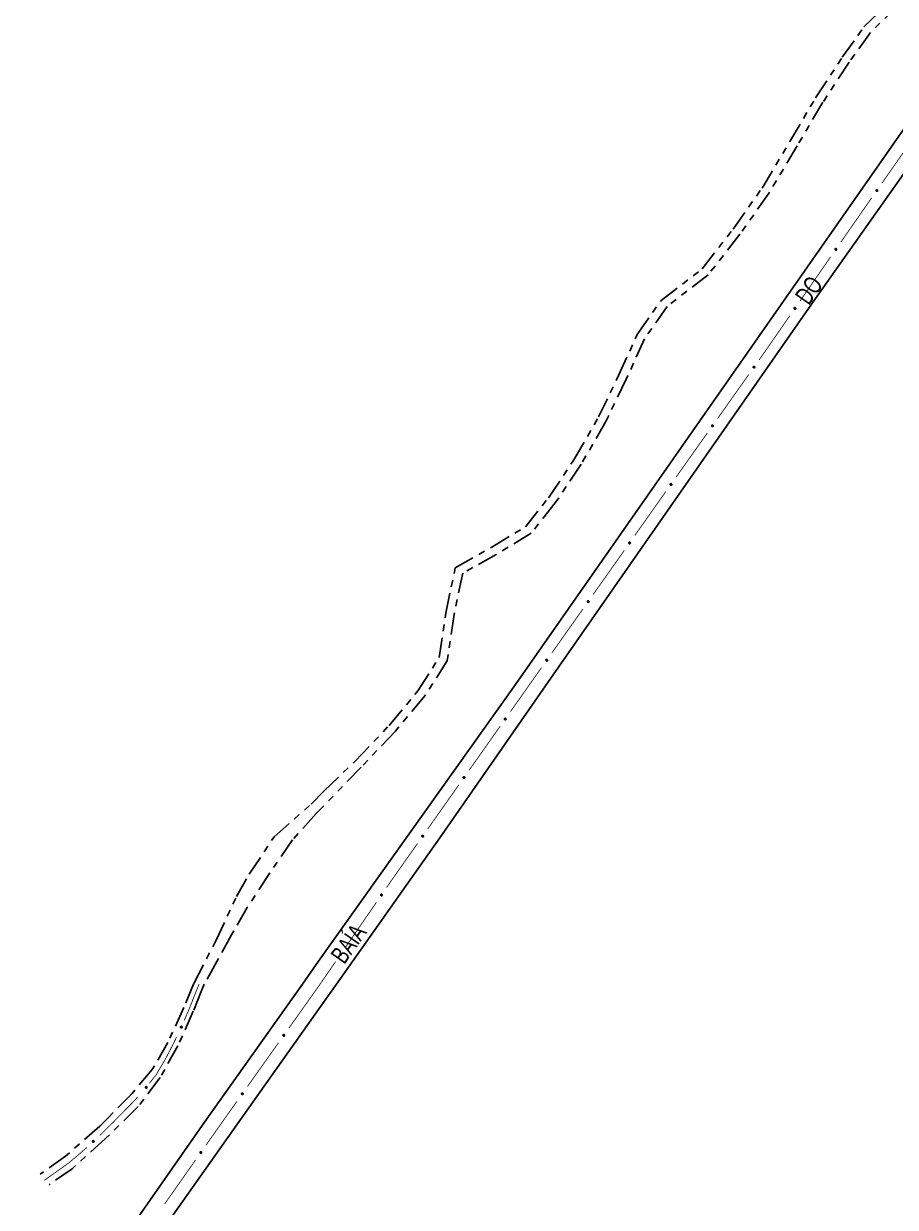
# Model space of a CAD drawing. Extents: x 211453 to 215163, y 4877397 to 4881305.
# Drawn here: x 213714.2 to 213908.5, y 4879009.4 to 4879273.3 of the extents above; entities that cross this region are included whole.
import ezdxf

# ---------------------------------------------------------------- set-up
doc = ezdxf.new("R2010")
doc.units = 0
doc.header["$LTSCALE"] = 1.5
doc.header["$MEASUREMENT"] = 0
doc.linetypes.add('TRACO_25', pattern=[8, 3, -1, 1, -1, 1, -1])
for name, color, linetype in [('SV-EIXO-ROD-ESTR', 7, 'CONTINUOUS'), ('SV-EIXO-RUA-N-PAV', 6, 'CONTINUOUS'), ('SV-EST-MUNIC-PAV', 20, 'CONTINUOUS'), ('SV-RUA-NAO-PAV', 7, 'CONTINUOUS'), ('SV-TXT-MUNIC-PAV', 7, 'CONTINUOUS')]:
    doc.layers.add(name, color=color, linetype=linetype)
doc.styles.add('ARIAL', font='ARIAL.SHX')

msp = doc.modelspace()

# ---------------------------------------------------------------- linework, layer by layer
at = {"layer": 'SV-EIXO-ROD-ESTR', "const_width": 0.18}
for points in [[(213912.417968, 4879247.577014), (213905.554112, 4879237.73387)], [(213903.26616, 4879234.452822), (213898.118268, 4879227.070464)], [(213897.865271, 4879226.707652), (213896.407648, 4879224.605962)], [(213898.118268, 4879227.070464), (213897.865271, 4879226.707652)], [(213894.128052, 4879221.319103), (213887.289264, 4879211.458526)], [(213885.009668, 4879208.171667), (213879.310679, 4879199.954519)], [(213879.061287, 4879199.594931), (213878.158197, 4879198.31998)], [(213879.310679, 4879199.954519), (213879.061287, 4879199.594931)], [(213875.846127, 4879195.055882), (213868.909919, 4879185.263588)], [(213866.59785, 4879181.99949), (213859.661642, 4879172.207196)], [(213857.349573, 4879168.943099), (213855.615521, 4879166.495025)], [(213855.519866, 4879166.359983), (213850.424292, 4879159.143077)], [(213855.615521, 4879166.495025), (213855.519866, 4879166.359983)], [(213848.117171, 4879155.87548), (213841.195806, 4879146.072689)], [(213838.888685, 4879142.805092), (213831.96732, 4879133.002301)], [(213829.660199, 4879129.734703), (213822.738834, 4879119.931912)], [(213820.432928, 4879116.663458), (213813.519043, 4879106.85539)], [(213811.214415, 4879103.586034), (213804.300531, 4879093.777965)], [(213801.995903, 4879090.508609), (213796.81049, 4879083.152558)], [(213796.484103, 4879082.689544), (213795.104181, 4879080.685102)], [(213796.81049, 4879083.152558), (213796.484103, 4879082.689544)], [(213792.835982, 4879077.390368), (213786.031384, 4879067.506166)], [(213783.763184, 4879064.211432), (213780.360885, 4879059.269331)], [(213780.283714, 4879059.157234), (213773.339775, 4879049.37042)], [(213780.360885, 4879059.269331), (213780.283714, 4879059.157234)], [(213771.025129, 4879046.108149), (213764.08119, 4879036.321335)], [(213761.766544, 4879033.059064), (213758.873237, 4879028.981225)], [(213758.796172, 4879028.87261), (213754.844053, 4879023.257095)], [(213758.873237, 4879028.981225), (213758.796172, 4879028.87261)], [(213752.5419, 4879019.985996), (213745.635441, 4879010.172697)]]:
    msp.add_lwpolyline(points, dxfattribs=at)
at = {"layer": 'SV-EIXO-ROD-ESTR'}
for points in [[(213904.582615, 4879236.148237), (213904.591882, 4879236.100215), (213904.590027, 4879236.057047), (213904.578117, 4879236.021488), (213904.559399, 4879235.99281), (213904.536946, 4879235.965627), (213904.508261, 4879235.943216), (213904.470915, 4879235.925395), (213904.422807, 4879235.91576), (213904.378711, 4879235.920567), (213904.343224, 4879235.930378), (213904.312197, 4879235.948174), (213904.286156, 4879235.970429), (213904.263862, 4879236.000995), (213904.246171, 4879236.039018), (213904.237654, 4879236.087627), (213904.239762, 4879236.129935), (213904.252185, 4879236.164027), (213904.270274, 4879236.195106), (213904.29353, 4879236.222583), (213904.321814, 4879236.244419), (213904.36013, 4879236.262163), (213904.408218, 4879236.269933), (213904.450439, 4879236.268312), (213904.484696, 4879236.256371), (213904.514894, 4879236.237874), (213904.542431, 4879236.215684), (213904.56616, 4879236.187788), (213904.582615, 4879236.148237)], [(213895.440188, 4879223.017862), (213895.449577, 4879222.969864), (213895.447832, 4879222.926691), (213895.436013, 4879222.891102), (213895.417368, 4879222.862376), (213895.394984, 4879222.835137), (213895.366356, 4879222.812653), (213895.329055, 4879222.794737), (213895.280972, 4879222.78498), (213895.236864, 4879222.789674), (213895.201353, 4879222.799395), (213895.17028, 4879222.817112), (213895.144182, 4879222.839301), (213895.121811, 4879222.86981), (213895.104023, 4879222.907788), (213895.095382, 4879222.956374), (213895.097383, 4879222.998688), (213895.109719, 4879223.032811), (213895.127729, 4879223.063937), (213895.150915, 4879223.091472), (213895.179143, 4879223.113381), (213895.217414, 4879223.131221), (213895.265482, 4879223.139115), (213895.307707, 4879223.137601), (213895.341995, 4879223.125747), (213895.372239, 4879223.107326), (213895.399833, 4879223.085207), (213895.423632, 4879223.057371), (213895.440188, 4879223.017862)], [(213886.321804, 4879209.870426), (213886.331194, 4879209.822427), (213886.329449, 4879209.779255), (213886.31763, 4879209.743666), (213886.298985, 4879209.71494), (213886.2766, 4879209.687701), (213886.247973, 4879209.665217), (213886.210672, 4879209.6473), (213886.162589, 4879209.637543), (213886.11848, 4879209.642237), (213886.082969, 4879209.651958), (213886.051896, 4879209.669675), (213886.025799, 4879209.691864), (213886.003427, 4879209.722373), (213885.98564, 4879209.760351), (213885.976999, 4879209.808938), (213885.979, 4879209.851251), (213885.991336, 4879209.885375), (213886.009345, 4879209.9165), (213886.032532, 4879209.944036), (213886.06076, 4879209.965944), (213886.09903, 4879209.983785), (213886.147099, 4879209.991678), (213886.189324, 4879209.990164), (213886.223611, 4879209.97831), (213886.253856, 4879209.95989), (213886.28145, 4879209.937771), (213886.305249, 4879209.909935), (213886.321804, 4879209.870426)], [(213877.17504, 4879196.741549), (213877.183954, 4879196.69346), (213877.181781, 4879196.650307), (213877.169609, 4879196.614837), (213877.15068, 4879196.586297), (213877.128027, 4879196.559281), (213877.099178, 4879196.537082), (213877.061701, 4879196.519536), (213877.013524, 4879196.510256), (213876.969464, 4879196.515388), (213876.934051, 4879196.52546), (213876.903155, 4879196.543485), (213876.877279, 4879196.565931), (213876.855211, 4879196.59666), (213876.837801, 4879196.634813), (213876.829642, 4879196.683483), (213876.832062, 4879196.725774), (213876.844736, 4879196.759774), (213876.863053, 4879196.790719), (213876.886511, 4879196.818023), (213876.914956, 4879196.839651), (213876.953401, 4879196.857111), (213877.001545, 4879196.864528), (213877.043753, 4879196.862595), (213877.077921, 4879196.850402), (213877.107982, 4879196.831683), (213877.135355, 4879196.809291), (213877.158877, 4879196.78122), (213877.17504, 4879196.741549)], [(213867.926763, 4879183.685158), (213867.935676, 4879183.637068), (213867.933503, 4879183.593915), (213867.921332, 4879183.558445), (213867.902403, 4879183.529906), (213867.879749, 4879183.502889), (213867.8509, 4879183.48069), (213867.813424, 4879183.463145), (213867.765246, 4879183.453865), (213867.721187, 4879183.458996), (213867.685774, 4879183.469069), (213867.654878, 4879183.487093), (213867.629002, 4879183.509539), (213867.606934, 4879183.540268), (213867.589523, 4879183.578421), (213867.581365, 4879183.627091), (213867.583785, 4879183.669383), (213867.596459, 4879183.703382), (213867.614776, 4879183.734328), (213867.638234, 4879183.761632), (213867.666678, 4879183.783259), (213867.705123, 4879183.80072), (213867.753268, 4879183.808136), (213867.795476, 4879183.806203), (213867.829644, 4879183.79401), (213867.859704, 4879183.775291), (213867.887078, 4879183.752899), (213867.9106, 4879183.724829), (213867.926763, 4879183.685158)], [(213858.678485, 4879170.628766), (213858.687399, 4879170.580677), (213858.685226, 4879170.537523), (213858.673054, 4879170.502053), (213858.654125, 4879170.473514), (213858.631472, 4879170.446498), (213858.602623, 4879170.424299), (213858.565146, 4879170.406753), (213858.516969, 4879170.397473), (213858.472909, 4879170.402604), (213858.437496, 4879170.412677), (213858.4066, 4879170.430701), (213858.380724, 4879170.453148), (213858.358656, 4879170.483877), (213858.341246, 4879170.522029), (213858.333087, 4879170.570699), (213858.335508, 4879170.612991), (213858.348182, 4879170.64699), (213858.366499, 4879170.677936), (213858.389957, 4879170.70524), (213858.418401, 4879170.726868), (213858.456846, 4879170.744328), (213858.50499, 4879170.751744), (213858.547198, 4879170.749812), (213858.581367, 4879170.737618), (213858.611427, 4879170.718899), (213858.6388, 4879170.696507), (213858.662322, 4879170.668437), (213858.678485, 4879170.628766)], [(213849.443528, 4879157.563158), (213849.452515, 4879157.515083), (213849.450407, 4879157.471926), (213849.438289, 4879157.436438), (213849.419404, 4879157.40787), (213849.396791, 4879157.380819), (213849.367976, 4879157.358576), (213849.330526, 4879157.340974), (213849.282363, 4879157.331621), (213849.238295, 4879157.336686), (213849.202867, 4879157.346704), (213849.171944, 4879157.364682), (213849.146034, 4879157.387089), (213849.123919, 4879157.417785), (213849.106451, 4879157.455911), (213849.098218, 4879157.504569), (213849.100575, 4879157.546864), (213849.113197, 4879157.580882), (213849.131467, 4879157.611856), (213849.154884, 4879157.639195), (213849.183295, 4879157.660866), (213849.221714, 4879157.678384), (213849.269847, 4879157.685874), (213849.312058, 4879157.684005), (213849.346245, 4879157.671864), (213849.376333, 4879157.65319), (213849.40374, 4879157.63084), (213849.427305, 4879157.602805), (213849.443528, 4879157.563158)], [(213840.215042, 4879144.49277), (213840.224028, 4879144.444695), (213840.221921, 4879144.401538), (213840.209803, 4879144.36605), (213840.190917, 4879144.337482), (213840.168305, 4879144.310431), (213840.13949, 4879144.288188), (213840.10204, 4879144.270586), (213840.053876, 4879144.261233), (213840.009809, 4879144.266298), (213839.974381, 4879144.276316), (213839.943458, 4879144.294294), (213839.917547, 4879144.316701), (213839.895433, 4879144.347397), (213839.877965, 4879144.385523), (213839.869732, 4879144.43418), (213839.872089, 4879144.476476), (213839.884711, 4879144.510494), (213839.902981, 4879144.541467), (213839.926398, 4879144.568807), (213839.954809, 4879144.590478), (213839.993228, 4879144.607996), (213840.041361, 4879144.615486), (213840.083572, 4879144.613617), (213840.117759, 4879144.601476), (213840.147847, 4879144.582802), (213840.175254, 4879144.560452), (213840.198819, 4879144.532417), (213840.215042, 4879144.49277)], [(213830.986556, 4879131.422382), (213830.995542, 4879131.374306), (213830.993435, 4879131.33115), (213830.981317, 4879131.295662), (213830.962431, 4879131.267093), (213830.939819, 4879131.240043), (213830.911004, 4879131.2178), (213830.873554, 4879131.200198), (213830.82539, 4879131.190845), (213830.781323, 4879131.19591), (213830.745894, 4879131.205928), (213830.714971, 4879131.223906), (213830.689061, 4879131.246313), (213830.666947, 4879131.277009), (213830.649479, 4879131.315135), (213830.641246, 4879131.363792), (213830.643603, 4879131.406088), (213830.656225, 4879131.440106), (213830.674495, 4879131.471079), (213830.697912, 4879131.498419), (213830.726323, 4879131.52009), (213830.764742, 4879131.537608), (213830.812875, 4879131.545098), (213830.855086, 4879131.543229), (213830.889273, 4879131.531088), (213830.919361, 4879131.512414), (213830.946768, 4879131.490064), (213830.970333, 4879131.462029), (213830.986556, 4879131.422382)], [(213821.728837, 4879118.310781), (213821.73786, 4879118.262712), (213821.735785, 4879118.219554), (213821.723694, 4879118.184056), (213821.704831, 4879118.155474), (213821.682239, 4879118.128406), (213821.65344, 4879118.106142), (213821.616004, 4879118.08851), (213821.567848, 4879118.079121), (213821.523776, 4879118.084152), (213821.48834, 4879118.094144), (213821.457404, 4879118.112098), (213821.431476, 4879118.134485), (213821.409339, 4879118.165164), (213821.391841, 4879118.203277), (213821.383572, 4879118.251928), (213821.385896, 4879118.294225), (213821.398492, 4879118.328253), (213821.416739, 4879118.35924), (213821.440135, 4879118.386598), (213821.468529, 4879118.40829), (213821.506935, 4879118.425838), (213821.555062, 4879118.433364), (213821.597274, 4879118.431527), (213821.63147, 4879118.419412), (213821.661573, 4879118.400761), (213821.688997, 4879118.378432), (213821.712583, 4879118.350415), (213821.728837, 4879118.310781)], [(213812.539485, 4879105.274724), (213812.548508, 4879105.226655), (213812.546433, 4879105.183497), (213812.534342, 4879105.147999), (213812.515479, 4879105.119417), (213812.492887, 4879105.092349), (213812.464089, 4879105.070084), (213812.426652, 4879105.052453), (213812.378496, 4879105.043064), (213812.334424, 4879105.048095), (213812.298988, 4879105.058086), (213812.268052, 4879105.07604), (213812.242125, 4879105.098428), (213812.219987, 4879105.129106), (213812.20249, 4879105.167219), (213812.19422, 4879105.215871), (213812.196544, 4879105.258167), (213812.20914, 4879105.292196), (213812.227387, 4879105.323183), (213812.250783, 4879105.35054), (213812.279178, 4879105.372233), (213812.317583, 4879105.389781), (213812.36571, 4879105.397307), (213812.407923, 4879105.39547), (213812.442118, 4879105.383355), (213812.472221, 4879105.364704), (213812.499645, 4879105.342375), (213812.523232, 4879105.314358), (213812.539485, 4879105.274724)], [(213803.320973, 4879092.197299), (213803.329996, 4879092.14923), (213803.327921, 4879092.106072), (213803.31583, 4879092.070575), (213803.296966, 4879092.041992), (213803.274374, 4879092.014924), (213803.245576, 4879091.99266), (213803.20814, 4879091.975029), (213803.159984, 4879091.965639), (213803.115912, 4879091.97067), (213803.080476, 4879091.980662), (213803.04954, 4879091.998616), (213803.023612, 4879092.021003), (213803.001474, 4879092.051682), (213802.983977, 4879092.089795), (213802.975708, 4879092.138446), (213802.978032, 4879092.180743), (213802.990628, 4879092.214771), (213803.008875, 4879092.245758), (213803.03227, 4879092.273116), (213803.060665, 4879092.294808), (213803.099071, 4879092.312356), (213803.147198, 4879092.319882), (213803.18941, 4879092.318046), (213803.223606, 4879092.30593), (213803.253709, 4879092.28728), (213803.281133, 4879092.26495), (213803.304719, 4879092.236933), (213803.320973, 4879092.197299)], [(213794.142227, 4879079.093661), (213794.151783, 4879079.045695), (213794.150187, 4879079.002517), (213794.138491, 4879078.966887), (213794.119946, 4879078.938097), (213794.097656, 4879078.91078), (213794.069106, 4879078.888197), (213794.031868, 4879078.870151), (213793.983819, 4879078.860228), (213793.939694, 4879078.86477), (213793.90415, 4879078.874367), (213793.873016, 4879078.891977), (213793.846842, 4879078.914075), (213793.824365, 4879078.944506), (213793.806445, 4879078.982422), (213793.797636, 4879079.030979), (213793.799491, 4879079.073299), (213793.811709, 4879079.107465), (213793.82961, 4879079.138653), (213793.852701, 4879079.166268), (213793.880853, 4879079.188275), (213793.919062, 4879079.206248), (213793.967102, 4879079.214307), (213794.009332, 4879079.212939), (213794.043661, 4879079.201204), (213794.073969, 4879079.182889), (213794.101639, 4879079.160865), (213794.125535, 4879079.133112), (213794.142227, 4879079.093661)], [(213785.06943, 4879065.914725), (213785.078985, 4879065.866759), (213785.07739, 4879065.823581), (213785.065694, 4879065.787951), (213785.047148, 4879065.759161), (213785.024858, 4879065.731844), (213784.996309, 4879065.709261), (213784.95907, 4879065.691216), (213784.911022, 4879065.681292), (213784.866897, 4879065.685834), (213784.831352, 4879065.695432), (213784.800218, 4879065.713041), (213784.774044, 4879065.735139), (213784.751567, 4879065.765571), (213784.733648, 4879065.803487), (213784.724839, 4879065.852043), (213784.726693, 4879065.894363), (213784.738911, 4879065.928529), (213784.756813, 4879065.959717), (213784.779903, 4879065.987333), (213784.808056, 4879066.009339), (213784.846264, 4879066.027312), (213784.894305, 4879066.035372), (213784.936535, 4879066.034004), (213784.970863, 4879066.022269), (213785.001171, 4879066.003953), (213785.028842, 4879065.98193), (213785.052737, 4879065.954176), (213785.06943, 4879065.914725)], [(213772.355373, 4879047.792766), (213772.364248, 4879047.74467), (213772.362041, 4879047.701519), (213772.349841, 4879047.666058), (213772.33089, 4879047.637534), (213772.308215, 4879047.610535), (213772.279349, 4879047.588359), (213772.241858, 4879047.570843), (213772.193674, 4879047.561601), (213772.149618, 4879047.566767), (213772.114213, 4879047.576868), (213772.083331, 4879047.594916), (213772.057473, 4879047.617383), (213772.035429, 4879047.64813), (213772.018049, 4879047.686296), (213772.009928, 4879047.734972), (213772.012382, 4879047.777262), (213772.025083, 4879047.811251), (213772.043425, 4879047.842183), (213772.066904, 4879047.869468), (213772.095365, 4879047.891073), (213772.133825, 4879047.908503), (213772.181974, 4879047.915882), (213772.224181, 4879047.913916), (213772.25834, 4879047.901696), (213772.288385, 4879047.882953), (213772.315741, 4879047.860539), (213772.339241, 4879047.83245), (213772.355373, 4879047.792766)], [(213763.096788, 4879034.743682), (213763.105663, 4879034.695585), (213763.103456, 4879034.652434), (213763.091256, 4879034.616973), (213763.072305, 4879034.588449), (213763.04963, 4879034.561451), (213763.020764, 4879034.539275), (213762.983274, 4879034.521758), (213762.935089, 4879034.512516), (213762.891033, 4879034.517683), (213762.855628, 4879034.527783), (213762.824746, 4879034.545832), (213762.798888, 4879034.568299), (213762.776844, 4879034.599045), (213762.759464, 4879034.637211), (213762.751344, 4879034.685888), (213762.753798, 4879034.728177), (213762.766498, 4879034.762167), (213762.78484, 4879034.793098), (213762.808319, 4879034.820384), (213762.836781, 4879034.841989), (213762.87524, 4879034.859419), (213762.92339, 4879034.866797), (213762.965596, 4879034.864831), (213762.999755, 4879034.852611), (213763.029801, 4879034.833868), (213763.057156, 4879034.811455), (213763.080656, 4879034.783365), (213763.096788, 4879034.743682)], [(213753.865691, 4879021.675688), (213753.87475, 4879021.627626), (213753.872708, 4879021.584467), (213753.860644, 4879021.54896), (213753.841802, 4879021.520363), (213753.819231, 4879021.493278), (213753.790449, 4879021.470992), (213753.753026, 4879021.453332), (213753.704877, 4879021.443906), (213753.660802, 4879021.448904), (213753.625359, 4879021.458869), (213753.594408, 4879021.476799), (213753.568464, 4879021.499167), (213753.546303, 4879021.529829), (213753.528777, 4879021.567929), (213753.520471, 4879021.616574), (213753.522763, 4879021.658872), (213753.535333, 4879021.69291), (213753.553556, 4879021.723911), (213753.576931, 4879021.751286), (213753.60531, 4879021.773), (213753.643702, 4879021.790577), (213753.691823, 4879021.79814), (213753.734037, 4879021.796335), (213753.768242, 4879021.784246), (213753.798359, 4879021.765618), (213753.8258, 4879021.743309), (213753.849408, 4879021.71531), (213753.865691, 4879021.675688)]]:
    msp.add_lwpolyline(points, close=True, dxfattribs=at)
for points in [[(213904.321814, 4879236.244419), (213904.237654, 4879236.087627)], [(213904.29353, 4879236.222583), (213904.239762, 4879236.129935)], [(213904.305711, 4879236.229578), (213904.241976, 4879236.114323)], [(213904.339774, 4879236.247413), (213904.245969, 4879236.069951)], [(213904.36013, 4879236.262163), (213904.246171, 4879236.039018)], [(213904.383232, 4879236.262023), (213904.256338, 4879236.022796)], [(213904.408218, 4879236.269933), (213904.263862, 4879236.000995)], [(213904.427265, 4879236.267915), (213904.276853, 4879235.990192)], [(213904.450439, 4879236.268312), (213904.286156, 4879235.970429)], [(213904.464952, 4879236.259935), (213904.300491, 4879235.962064)], [(213904.484696, 4879236.256371), (213904.312197, 4879235.948174)], [(213904.497955, 4879236.245238), (213904.326573, 4879235.942213)], [(213904.514894, 4879236.237874), (213904.343224, 4879235.930378)], [(213904.527395, 4879236.223046), (213904.365275, 4879235.928533)], [(213904.542431, 4879236.215684), (213904.378711, 4879235.920567)], [(213904.551474, 4879236.197937), (213904.403742, 4879235.921671)], [(213904.56616, 4879236.187788), (213904.422807, 4879235.91576)], [(213904.572431, 4879236.168351), (213904.447334, 4879235.924544)], [(213904.582615, 4879236.148237), (213904.470915, 4879235.925395)], [(213904.5866, 4879236.121874), (213904.493473, 4879235.940613)], [(213904.591882, 4879236.100215), (213904.508261, 4879235.943216)], [(213904.590931, 4879236.075602), (213904.526858, 4879235.962247)], [(213904.590027, 4879236.057047), (213904.536946, 4879235.965627)], [(213895.179143, 4879223.113381), (213895.095382, 4879222.956374)], [(213895.150915, 4879223.091472), (213895.097383, 4879222.998688)], [(213895.163078, 4879223.098498), (213895.099637, 4879222.983082)], [(213895.197095, 4879223.11642), (213895.103742, 4879222.93872)], [(213895.217414, 4879223.131221), (213895.104023, 4879222.907788)], [(213895.240516, 4879223.131141), (213895.114231, 4879222.891592)], [(213895.265482, 4879223.139115), (213895.121811, 4879222.86981)], [(213895.284535, 4879223.137145), (213895.13483, 4879222.859039)], [(213895.307707, 4879223.137601), (213895.144182, 4879222.839301)], [(213895.322241, 4879223.12926), (213895.158539, 4879222.830972)], [(213895.341995, 4879223.125747), (213895.17028, 4879222.817112)], [(213895.355282, 4879223.114648), (213895.184671, 4879222.811187)], [(213895.372239, 4879223.107326), (213895.201353, 4879222.799395)], [(213895.384778, 4879223.09253), (213895.223408, 4879222.797606)], [(213895.399833, 4879223.085207), (213895.236864, 4879222.789674)], [(213895.408921, 4879223.067483), (213895.261893, 4879222.790842)], [(213895.423632, 4879223.057371), (213895.280972, 4879222.78498)], [(213895.429953, 4879223.037951), (213895.305477, 4879222.793826)], [(213895.440188, 4879223.017862), (213895.329055, 4879222.794737)], [(213895.44424, 4879222.991509), (213895.351574, 4879222.810012)], [(213895.449577, 4879222.969864), (213895.366356, 4879222.812653)], [(213895.448689, 4879222.945249), (213895.384904, 4879222.831732)], [(213895.447832, 4879222.926691), (213895.394984, 4879222.835137)], [(213886.06076, 4879209.965944), (213885.976999, 4879209.808938)], [(213886.032532, 4879209.944036), (213885.979, 4879209.851251)], [(213886.044695, 4879209.951062), (213885.981254, 4879209.835646)], [(213886.078712, 4879209.968984), (213885.985359, 4879209.791284)], [(213886.09903, 4879209.983785), (213885.98564, 4879209.760351)], [(213886.122133, 4879209.983705), (213885.995848, 4879209.744155)], [(213886.147099, 4879209.991678), (213886.003427, 4879209.722373)], [(213886.166151, 4879209.989709), (213886.016446, 4879209.711603)], [(213886.189324, 4879209.990164), (213886.025799, 4879209.691864)], [(213886.203858, 4879209.981824), (213886.040155, 4879209.683536)], [(213886.223611, 4879209.97831), (213886.051896, 4879209.669675)], [(213886.236898, 4879209.967211), (213886.066288, 4879209.663751)], [(213886.253856, 4879209.95989), (213886.082969, 4879209.651958)], [(213886.266394, 4879209.945094), (213886.105025, 4879209.650169)], [(213886.28145, 4879209.937771), (213886.11848, 4879209.642237)], [(213886.290537, 4879209.920047), (213886.143509, 4879209.643406)], [(213886.305249, 4879209.909935), (213886.162589, 4879209.637543)], [(213886.31157, 4879209.890514), (213886.187093, 4879209.64639)], [(213886.321804, 4879209.870426), (213886.210672, 4879209.6473)], [(213886.325857, 4879209.844073), (213886.233191, 4879209.662575)], [(213886.331194, 4879209.822427), (213886.247973, 4879209.665217)], [(213886.330306, 4879209.797812), (213886.266521, 4879209.684295)], [(213886.329449, 4879209.779255), (213886.2766, 4879209.687701)], [(213876.914956, 4879196.839651), (213876.829642, 4879196.683483)], [(213876.886511, 4879196.818023), (213876.832062, 4879196.725774)], [(213876.898744, 4879196.824928), (213876.834162, 4879196.710147)], [(213876.953401, 4879196.857111), (213876.837801, 4879196.634813)], [(213876.932937, 4879196.842512), (213876.837827, 4879196.665747)], [(213876.976502, 4879196.856802), (213876.847848, 4879196.618516)], [(213877.001545, 4879196.864528), (213876.855211, 4879196.59666)], [(213877.020577, 4879196.862369), (213876.868123, 4879196.585761)], [(213877.043753, 4879196.862595), (213876.877279, 4879196.565931)], [(213877.058204, 4879196.854111), (213876.891552, 4879196.55746)], [(213877.077921, 4879196.850402), (213876.903155, 4879196.543485)], [(213877.091098, 4879196.839172), (213876.917487, 4879196.537418)], [(213877.107982, 4879196.831683), (213876.934051, 4879196.52546)], [(213877.120373, 4879196.816763), (213876.956088, 4879196.523453)], [(213877.135355, 4879196.809291), (213876.969464, 4879196.515388)], [(213877.144267, 4879196.791478), (213876.994503, 4879196.516308)], [(213877.158877, 4879196.78122), (213877.013524, 4879196.510256)], [(213877.165005, 4879196.761738), (213877.038115, 4879196.51886)], [(213877.17504, 4879196.741549), (213877.061701, 4879196.519536)], [(213877.178831, 4879196.715157), (213877.084371, 4879196.534588)], [(213877.183954, 4879196.69346), (213877.099178, 4879196.537082)], [(213877.182821, 4879196.668855), (213877.117914, 4879196.555976)], [(213877.181781, 4879196.650307), (213877.128027, 4879196.559281)], [(213867.666678, 4879183.783259), (213867.581365, 4879183.627091)], [(213867.638234, 4879183.761632), (213867.583785, 4879183.669383)], [(213867.650466, 4879183.768537), (213867.585884, 4879183.653755)], [(213867.705123, 4879183.80072), (213867.589523, 4879183.578421)], [(213867.684659, 4879183.78612), (213867.589549, 4879183.609355)], [(213867.728224, 4879183.80041), (213867.599571, 4879183.562125)], [(213867.753268, 4879183.808136), (213867.606934, 4879183.540268)], [(213867.7723, 4879183.805978), (213867.619845, 4879183.52937)], [(213867.795476, 4879183.806203), (213867.629002, 4879183.509539)], [(213867.809926, 4879183.797719), (213867.643275, 4879183.501069)], [(213867.829644, 4879183.79401), (213867.654878, 4879183.487093)], [(213867.84282, 4879183.78278), (213867.66921, 4879183.481026)], [(213867.859704, 4879183.775291), (213867.685774, 4879183.469069)], [(213867.872096, 4879183.760371), (213867.707811, 4879183.467061)], [(213867.887078, 4879183.752899), (213867.721187, 4879183.458996)], [(213867.895989, 4879183.735086), (213867.746226, 4879183.459916)], [(213867.9106, 4879183.724829), (213867.765246, 4879183.453865)], [(213867.916728, 4879183.705347), (213867.789837, 4879183.462468)], [(213867.926763, 4879183.685158), (213867.813424, 4879183.463145)], [(213867.930554, 4879183.658766), (213867.836093, 4879183.478196)], [(213867.935676, 4879183.637068), (213867.8509, 4879183.48069)], [(213867.934544, 4879183.612463), (213867.869637, 4879183.499584)], [(213867.933503, 4879183.593915), (213867.879749, 4879183.502889)], [(213858.418401, 4879170.726868), (213858.333087, 4879170.570699)], [(213858.389957, 4879170.70524), (213858.335508, 4879170.612991)], [(213858.402189, 4879170.712145), (213858.337607, 4879170.597363)], [(213858.456846, 4879170.744328), (213858.341246, 4879170.522029)], [(213858.436382, 4879170.729729), (213858.341272, 4879170.552963)], [(213858.479947, 4879170.744018), (213858.351293, 4879170.505733)], [(213858.50499, 4879170.751744), (213858.358656, 4879170.483877)], [(213858.524022, 4879170.749586), (213858.371568, 4879170.472978)], [(213858.547198, 4879170.749812), (213858.380724, 4879170.453148)], [(213858.561649, 4879170.741328), (213858.394997, 4879170.444677)], [(213858.581367, 4879170.737618), (213858.4066, 4879170.430701)], [(213858.594543, 4879170.726388), (213858.420932, 4879170.424634)], [(213858.611427, 4879170.718899), (213858.437496, 4879170.412677)], [(213858.623818, 4879170.703979), (213858.459533, 4879170.410669)], [(213858.6388, 4879170.696507), (213858.472909, 4879170.402604)], [(213858.647712, 4879170.678694), (213858.497948, 4879170.403524)], [(213858.662322, 4879170.668437), (213858.516969, 4879170.397473)], [(213858.66845, 4879170.648955), (213858.54156, 4879170.406076)], [(213858.678485, 4879170.628766), (213858.565146, 4879170.406753)], [(213858.682276, 4879170.602374), (213858.587816, 4879170.421804)], [(213858.687399, 4879170.580677), (213858.602623, 4879170.424299)], [(213858.686266, 4879170.556072), (213858.621359, 4879170.443192)], [(213858.685226, 4879170.537523), (213858.631472, 4879170.446498)], [(213849.183295, 4879157.660866), (213849.098218, 4879157.504569)], [(213849.154884, 4879157.639195), (213849.100575, 4879157.546864)], [(213849.167106, 4879157.646119), (213849.102698, 4879157.531239)], [(213849.201272, 4879157.663754), (213849.10643, 4879157.486845)], [(213849.221714, 4879157.678384), (213849.106451, 4879157.455911)], [(213849.244816, 4879157.67811), (213849.116523, 4879157.43963)], [(213849.269847, 4879157.685874), (213849.123919, 4879157.417785)], [(213849.288882, 4879157.683744), (213849.136847, 4879157.406906)], [(213849.312058, 4879157.684005), (213849.146034, 4879157.387089)], [(213849.326521, 4879157.675543), (213849.16032, 4879157.37864)], [(213849.346245, 4879157.671864), (213849.171944, 4879157.364682)], [(213849.359438, 4879157.660653), (213849.186285, 4879157.358637)], [(213849.376333, 4879157.65319), (213849.202867, 4879157.346704)], [(213849.388747, 4879157.638289), (213849.224907, 4879157.34473)], [(213849.40374, 4879157.63084), (213849.238295, 4879157.336686)], [(213849.412679, 4879157.61304), (213849.263333, 4879157.337644)], [(213849.427305, 4879157.602805), (213849.282363, 4879157.331621)], [(213849.433463, 4879157.583332), (213849.30694, 4879157.340261)], [(213849.443528, 4879157.563158), (213849.330526, 4879157.340974)], [(213849.447359, 4879157.536772), (213849.353172, 4879157.356059)], [(213849.452515, 4879157.515083), (213849.367976, 4879157.358576)], [(213849.451419, 4879157.490476), (213849.386684, 4879157.377498)], [(213849.450407, 4879157.471926), (213849.396791, 4879157.380819)], [(213839.954809, 4879144.590478), (213839.869732, 4879144.43418)], [(213839.926398, 4879144.568807), (213839.872089, 4879144.476476)], [(213839.93862, 4879144.575731), (213839.874211, 4879144.460851)], [(213839.972786, 4879144.593366), (213839.877944, 4879144.416457)], [(213839.993228, 4879144.607996), (213839.877965, 4879144.385523)], [(213840.016329, 4879144.607722), (213839.888037, 4879144.369242)], [(213840.041361, 4879144.615486), (213839.895433, 4879144.347397)], [(213840.060396, 4879144.613356), (213839.908361, 4879144.336518)], [(213840.083572, 4879144.613617), (213839.917547, 4879144.316701)], [(213840.098035, 4879144.605155), (213839.931833, 4879144.308252)], [(213840.117759, 4879144.601476), (213839.943458, 4879144.294294)], [(213840.130952, 4879144.590265), (213839.957799, 4879144.288249)], [(213840.147847, 4879144.582802), (213839.974381, 4879144.276316)], [(213840.160261, 4879144.567901), (213839.996421, 4879144.274342)], [(213840.175254, 4879144.560452), (213840.009809, 4879144.266298)], [(213840.184193, 4879144.542652), (213840.034847, 4879144.267256)], [(213840.198819, 4879144.532417), (213840.053876, 4879144.261233)], [(213840.204977, 4879144.512944), (213840.078454, 4879144.269873)], [(213840.215042, 4879144.49277), (213840.10204, 4879144.270586)], [(213840.218873, 4879144.466384), (213840.124686, 4879144.285671)], [(213840.224028, 4879144.444695), (213840.13949, 4879144.288188)], [(213840.222933, 4879144.420088), (213840.158197, 4879144.30711)], [(213840.221921, 4879144.401538), (213840.168305, 4879144.310431)], [(213830.726323, 4879131.52009), (213830.641246, 4879131.363792)], [(213830.697912, 4879131.498419), (213830.643603, 4879131.406088)], [(213830.710133, 4879131.505343), (213830.645725, 4879131.390463)], [(213830.7443, 4879131.522978), (213830.649458, 4879131.346069)], [(213830.764742, 4879131.537608), (213830.649479, 4879131.315135)], [(213830.787843, 4879131.537334), (213830.659551, 4879131.298854)], [(213830.812875, 4879131.545098), (213830.666947, 4879131.277009)], [(213830.83191, 4879131.542968), (213830.679875, 4879131.26613)], [(213830.855086, 4879131.543229), (213830.689061, 4879131.246313)], [(213830.869549, 4879131.534767), (213830.703347, 4879131.237864)], [(213830.889273, 4879131.531088), (213830.714971, 4879131.223906)], [(213830.902466, 4879131.519877), (213830.729313, 4879131.217861)], [(213830.919361, 4879131.512414), (213830.745894, 4879131.205928)], [(213830.931775, 4879131.497513), (213830.767934, 4879131.203954)], [(213830.946768, 4879131.490064), (213830.781323, 4879131.19591)], [(213830.955707, 4879131.472264), (213830.80636, 4879131.196868)], [(213830.970333, 4879131.462029), (213830.82539, 4879131.190845)], [(213830.976491, 4879131.442556), (213830.849968, 4879131.199485)], [(213830.986556, 4879131.422382), (213830.873554, 4879131.200198)], [(213830.990387, 4879131.395996), (213830.8962, 4879131.215283)], [(213830.995542, 4879131.374306), (213830.911004, 4879131.2178)], [(213830.994447, 4879131.3497), (213830.929711, 4879131.236722)], [(213830.993435, 4879131.33115), (213830.939819, 4879131.240043)], [(213821.468529, 4879118.40829), (213821.383572, 4879118.251928)], [(213821.440135, 4879118.386598), (213821.385896, 4879118.294225)], [(213821.452351, 4879118.393531), (213821.38803, 4879118.278602)], [(213821.486504, 4879118.411192), (213821.391797, 4879118.234211)], [(213821.506935, 4879118.425838), (213821.391841, 4879118.203277)], [(213821.530036, 4879118.425581), (213821.401926, 4879118.187003)], [(213821.555062, 4879118.433364), (213821.409339, 4879118.165164)], [(213821.574099, 4879118.431249), (213821.422275, 4879118.154294)], [(213821.597274, 4879118.431527), (213821.431476, 4879118.134485)], [(213821.611744, 4879118.423076), (213821.445769, 4879118.126047)], [(213821.63147, 4879118.419412), (213821.457404, 4879118.112098)], [(213821.644672, 4879118.408212), (213821.471749, 4879118.106063)], [(213821.661573, 4879118.400761), (213821.48834, 4879118.094144)], [(213821.673999, 4879118.38587), (213821.510382, 4879118.092186)], [(213821.688997, 4879118.378432), (213821.523776, 4879118.084152)], [(213821.69795, 4879118.360639), (213821.548813, 4879118.085129)], [(213821.712583, 4879118.350415), (213821.567848, 4879118.079121)], [(213821.718756, 4879118.330947), (213821.592419, 4879118.08778)], [(213821.728837, 4879118.310781), (213821.616004, 4879118.08851)], [(213821.732688, 4879118.284398), (213821.638639, 4879118.103613)], [(213821.73786, 4879118.262712), (213821.65344, 4879118.106142)], [(213821.736783, 4879118.238105), (213821.672134, 4879118.125078)], [(213821.735785, 4879118.219554), (213821.682239, 4879118.128406)], [(213812.279178, 4879105.372233), (213812.19422, 4879105.215871)], [(213812.250783, 4879105.35054), (213812.196544, 4879105.258167)], [(213812.262999, 4879105.357473), (213812.198679, 4879105.242545)], [(213812.297152, 4879105.375135), (213812.202445, 4879105.198153)], [(213812.317583, 4879105.389781), (213812.20249, 4879105.167219)], [(213812.340685, 4879105.389524), (213812.212574, 4879105.150946)], [(213812.36571, 4879105.397307), (213812.219987, 4879105.129106)], [(213812.384747, 4879105.395192), (213812.232923, 4879105.118237)], [(213812.407923, 4879105.39547), (213812.242125, 4879105.098428)], [(213812.422392, 4879105.387019), (213812.256417, 4879105.08999)], [(213812.442118, 4879105.383355), (213812.268052, 4879105.07604)], [(213812.45532, 4879105.372155), (213812.282398, 4879105.070006)], [(213812.472221, 4879105.364704), (213812.298988, 4879105.058086)], [(213812.484647, 4879105.349813), (213812.32103, 4879105.056129)], [(213812.499645, 4879105.342375), (213812.334424, 4879105.048095)], [(213812.508598, 4879105.324582), (213812.359461, 4879105.049072)], [(213812.523232, 4879105.314358), (213812.378496, 4879105.043064)], [(213812.529404, 4879105.29489), (213812.403067, 4879105.051723)], [(213812.539485, 4879105.274724), (213812.426652, 4879105.052453)], [(213812.543336, 4879105.248341), (213812.449287, 4879105.067556)], [(213812.548508, 4879105.226655), (213812.464089, 4879105.070084)], [(213812.547431, 4879105.202047), (213812.482782, 4879105.089021)], [(213812.546433, 4879105.183497), (213812.492887, 4879105.092349)], [(213803.060665, 4879092.294808), (213802.975708, 4879092.138446)], [(213803.03227, 4879092.273116), (213802.978032, 4879092.180743)], [(213803.044487, 4879092.280049), (213802.980166, 4879092.16512)], [(213803.07864, 4879092.29771), (213802.983933, 4879092.120729)], [(213803.099071, 4879092.312356), (213802.983977, 4879092.089795)], [(213803.122172, 4879092.312099), (213802.994062, 4879092.073521)], [(213803.147198, 4879092.319882), (213803.001474, 4879092.051682)], [(213803.166235, 4879092.317767), (213803.014411, 4879092.040813)], [(213803.18941, 4879092.318046), (213803.023612, 4879092.021003)], [(213803.20388, 4879092.309595), (213803.037905, 4879092.012565)], [(213803.223606, 4879092.30593), (213803.04954, 4879091.998616)], [(213803.236808, 4879092.29473), (213803.063885, 4879091.992581)], [(213803.253709, 4879092.28728), (213803.080476, 4879091.980662)], [(213803.266134, 4879092.272388), (213803.102518, 4879091.978705)], [(213803.281133, 4879092.26495), (213803.115912, 4879091.97067)], [(213803.290085, 4879092.247157), (213803.140949, 4879091.971647)], [(213803.304719, 4879092.236933), (213803.159984, 4879091.965639)], [(213803.310892, 4879092.217465), (213803.184555, 4879091.974298)], [(213803.320973, 4879092.197299), (213803.20814, 4879091.975029)], [(213803.324824, 4879092.170916), (213803.230775, 4879091.990132)], [(213803.329996, 4879092.14923), (213803.245576, 4879091.99266)], [(213803.328919, 4879092.124623), (213803.26427, 4879092.011596)], [(213803.327921, 4879092.106072), (213803.274374, 4879092.014924)], [(213793.880853, 4879079.188275), (213793.797636, 4879079.030979)], [(213793.852701, 4879079.166268), (213793.799491, 4879079.073299)], [(213793.86484, 4879079.173336), (213793.801799, 4879079.057701)], [(213793.898795, 4879079.191376), (213793.806058, 4879079.013354)], [(213793.919062, 4879079.206248), (213793.806445, 4879078.982422)], [(213793.942165, 4879079.206247), (213793.81671, 4879078.966262)], [(213793.967102, 4879079.214307), (213793.824365, 4879078.944506)], [(213793.986162, 4879079.212404), (213793.837421, 4879078.933781)], [(213794.009332, 4879079.212939), (213793.846842, 4879078.914075)], [(213794.023895, 4879079.204649), (213793.861227, 4879078.905796)], [(213794.043661, 4879079.201204), (213793.873016, 4879078.891977)], [(213794.056986, 4879079.190152), (213793.887428, 4879078.886102)], [(213794.073969, 4879079.182889), (213793.90415, 4879078.874367)], [(213794.086559, 4879079.168136), (213793.926212, 4879078.872655)], [(213794.101639, 4879079.160865), (213793.939694, 4879078.86477)], [(213794.110788, 4879079.143173), (213793.964719, 4879078.866024)], [(213794.125535, 4879079.133112), (213793.983819, 4879078.860228)], [(213794.131923, 4879079.113714), (213794.008292, 4879078.869159)], [(213794.142227, 4879079.093661), (213794.031868, 4879078.870151)], [(213794.14637, 4879079.067322), (213794.054334, 4879078.885505)], [(213794.151783, 4879079.045695), (213794.069106, 4879078.888197)], [(213794.150979, 4879079.021077), (213794.087588, 4879078.90734)], [(213794.150187, 4879079.002517), (213794.097656, 4879078.91078)], [(213784.808056, 4879066.009339), (213784.724839, 4879065.852043)], [(213784.779903, 4879065.987333), (213784.726693, 4879065.894363)], [(213784.792042, 4879065.994401), (213784.729001, 4879065.878765)], [(213784.825997, 4879066.01244), (213784.73326, 4879065.834418)], [(213784.846264, 4879066.027312), (213784.733648, 4879065.803487)], [(213784.869367, 4879066.027312), (213784.743912, 4879065.787326)], [(213784.894305, 4879066.035372), (213784.751567, 4879065.765571)], [(213784.913364, 4879066.033468), (213784.764623, 4879065.754846)], [(213784.936535, 4879066.034004), (213784.774044, 4879065.735139)], [(213784.951098, 4879066.025714), (213784.788429, 4879065.72686)], [(213784.970863, 4879066.022269), (213784.800218, 4879065.713041)], [(213784.984189, 4879066.011216), (213784.81463, 4879065.707166)], [(213785.001171, 4879066.003953), (213784.831352, 4879065.695432)], [(213785.013761, 4879065.989201), (213784.853414, 4879065.693719)], [(213785.028842, 4879065.98193), (213784.866897, 4879065.685834)], [(213785.037991, 4879065.964237), (213784.891922, 4879065.687089)], [(213785.052737, 4879065.954176), (213784.911022, 4879065.681292)], [(213785.059125, 4879065.934778), (213784.935495, 4879065.690224)], [(213785.06943, 4879065.914725), (213784.95907, 4879065.691216)], [(213785.073573, 4879065.888386), (213784.981536, 4879065.706569)], [(213785.078985, 4879065.866759), (213784.996309, 4879065.709261)], [(213785.078182, 4879065.842141), (213785.014791, 4879065.728404)], [(213785.07739, 4879065.823581), (213785.024858, 4879065.731844)], [(213772.095365, 4879047.891073), (213772.009928, 4879047.734972)], [(213772.066904, 4879047.869468), (213772.012382, 4879047.777262)], [(213772.079142, 4879047.876364), (213772.014469, 4879047.761633)], [(213772.133825, 4879047.908503), (213772.018049, 4879047.686296)], [(213772.113349, 4879047.89392), (213772.018099, 4879047.71723)], [(213772.156925, 4879047.908176), (213772.028083, 4879047.669992)], [(213772.181974, 4879047.915882), (213772.035429, 4879047.64813)], [(213772.201005, 4879047.913708), (213772.048332, 4879047.637221)], [(213772.224181, 4879047.913916), (213772.057473, 4879047.617383)], [(213772.238625, 4879047.90542), (213772.071739, 4879047.608901)], [(213772.25834, 4879047.901696), (213772.083331, 4879047.594916)], [(213772.271507, 4879047.890455), (213772.097658, 4879047.588838)], [(213772.288385, 4879047.882953), (213772.114213, 4879047.576868)], [(213772.300765, 4879047.868023), (213772.136248, 4879047.574843)], [(213772.315741, 4879047.860539), (213772.149618, 4879047.566767)], [(213772.324638, 4879047.842719), (213772.174658, 4879047.567667)], [(213772.339241, 4879047.83245), (213772.193674, 4879047.561601)], [(213772.345354, 4879047.812963), (213772.218271, 4879047.570185)], [(213772.355373, 4879047.792766), (213772.241858, 4879047.570843)], [(213772.359143, 4879047.766372), (213772.264539, 4879047.585876)], [(213772.364248, 4879047.74467), (213772.279349, 4879047.588359)], [(213772.363096, 4879047.720066), (213772.2981, 4879047.607238)], [(213772.362041, 4879047.701519), (213772.308215, 4879047.610535)], [(213762.836781, 4879034.841989), (213762.751344, 4879034.685888)], [(213762.808319, 4879034.820384), (213762.753798, 4879034.728177)], [(213762.820557, 4879034.827279), (213762.755884, 4879034.712548)], [(213762.87524, 4879034.859419), (213762.759464, 4879034.637211)], [(213762.854764, 4879034.844836), (213762.759515, 4879034.668145)], [(213762.89834, 4879034.859091), (213762.769499, 4879034.620907)], [(213762.92339, 4879034.866797), (213762.776844, 4879034.599045)], [(213762.94242, 4879034.864624), (213762.789747, 4879034.588136)], [(213762.965596, 4879034.864831), (213762.798888, 4879034.568299)], [(213762.98004, 4879034.856336), (213762.813155, 4879034.559817)], [(213762.999755, 4879034.852611), (213762.824746, 4879034.545832)], [(213763.012923, 4879034.84137), (213762.839074, 4879034.539753)], [(213763.029801, 4879034.833868), (213762.855628, 4879034.527783)], [(213763.04218, 4879034.818938), (213762.877663, 4879034.525758)], [(213763.057156, 4879034.811455), (213762.891033, 4879034.517683)], [(213763.066054, 4879034.793634), (213762.916073, 4879034.518583)], [(213763.080656, 4879034.783365), (213762.935089, 4879034.512516)], [(213763.086769, 4879034.763879), (213762.959686, 4879034.5211)], [(213763.096788, 4879034.743682), (213762.983274, 4879034.521758)], [(213763.100558, 4879034.717287), (213763.005955, 4879034.536792)], [(213763.105663, 4879034.695585), (213763.020764, 4879034.539275)], [(213763.104511, 4879034.670981), (213763.039515, 4879034.558153)], [(213763.103456, 4879034.652434), (213763.04963, 4879034.561451)], [(213753.60531, 4879021.773), (213753.520471, 4879021.616574)], [(213753.576931, 4879021.751286), (213753.522763, 4879021.658872)], [(213753.589143, 4879021.758229), (213753.524909, 4879021.643251)], [(213753.623282, 4879021.775916), (213753.528709, 4879021.598863)], [(213753.643702, 4879021.790577), (213753.528777, 4879021.567929)], [(213753.666804, 4879021.790338), (213753.538874, 4879021.551663)], [(213753.691823, 4879021.79814), (213753.546303, 4879021.529829)], [(213753.710862, 4879021.796039), (213753.559248, 4879021.51897)], [(213753.734037, 4879021.796335), (213753.568464, 4879021.499167)], [(213753.748513, 4879021.787895), (213753.582763, 4879021.49074)], [(213753.768242, 4879021.784246), (213753.594408, 4879021.476799)], [(213753.781453, 4879021.773056), (213753.608759, 4879021.470776)], [(213753.798359, 4879021.765618), (213753.625359, 4879021.458869)], [(213753.810796, 4879021.750736), (213753.647402, 4879021.456928)], [(213753.8258, 4879021.743309), (213753.660802, 4879021.448904)], [(213753.834766, 4879021.725523), (213753.685838, 4879021.4499)], [(213753.849408, 4879021.71531), (213753.704877, 4879021.443906)], [(213753.855595, 4879021.695847), (213753.729442, 4879021.452584)], [(213753.865691, 4879021.675688), (213753.753026, 4879021.453332)], [(213753.869562, 4879021.649308), (213753.77565, 4879021.468452)], [(213753.87475, 4879021.627626), (213753.790449, 4879021.470992)], [(213753.873692, 4879021.603018), (213753.809128, 4879021.489942)], [(213753.872708, 4879021.584467), (213753.819231, 4879021.493278)]]:
    msp.add_lwpolyline(points, dxfattribs=at)
at = {"layer": 'SV-EIXO-RUA-N-PAV', "const_width": 0.18}
for points in [[(213752.989674, 4879058.385548), (213753.308664, 4879059.160237)], [(213750.997122, 4879053.377407), (213752.614034, 4879057.458806)], [(213752.614034, 4879057.458806), (213752.765399, 4879057.840879)], [(213752.765399, 4879057.840879), (213752.989674, 4879058.385548)], [(213750.752804, 4879052.818487), (213750.997122, 4879053.377407)], [(213749.951742, 4879050.985921), (213750.752804, 4879052.818487)], [(213745.51339, 4879041.932106), (213747.409537, 4879045.552023)], [(213747.409537, 4879045.552023), (213747.515749, 4879045.754791)], [(213747.515749, 4879045.754791), (213748.277203, 4879047.353846)], [(213743.738572, 4879038.974076), (213745.043378, 4879041.148754)], [(213745.043378, 4879041.148754), (213745.51339, 4879041.932106)], [(213742.21837, 4879037.035043), (213743.452344, 4879038.60899)], [(213743.452344, 4879038.60899), (213743.738572, 4879038.974076)], [(213734.181859, 4879028.39343), (213738.951055, 4879033.252611)], [(213738.951055, 4879033.252611), (213739.005724, 4879033.308311)], [(213739.005724, 4879033.308311), (213739.617546, 4879033.998001)], [(213731.360354, 4879025.617432), (213734.045414, 4879028.259186)], [(213734.045414, 4879028.259186), (213734.181859, 4879028.39343)], [(213731.188925, 4879025.459264), (213731.360354, 4879025.617432)], [(213726.759395, 4879021.413078), (213727.241865, 4879021.817502)], [(213727.241865, 4879021.817502), (213728.249088, 4879022.746818)], [(213723.665341, 4879018.88044), (213724.147311, 4879019.223537)], [(213724.147311, 4879019.223537), (213726.759395, 4879021.413078)], [(213718.777349, 4879015.400852), (213723.665341, 4879018.88044)]]:
    msp.add_lwpolyline(points, dxfattribs=at)
at = {"layer": 'SV-EIXO-RUA-N-PAV'}
for points in [[(213749.177661, 4879049.489915), (213749.159181, 4879049.535197), (213749.152558, 4879049.577895), (213749.157284, 4879049.615096), (213749.170032, 4879049.646881), (213749.186737, 4879049.67793), (213749.210485, 4879049.705517), (213749.243625, 4879049.730298), (213749.288919, 4879049.749155), (213749.333104, 4879049.753065), (213749.369824, 4879049.750383), (213749.403733, 4879049.738998), (213749.433623, 4879049.722266), (213749.461464, 4879049.69665), (213749.48625, 4879049.662821), (213749.504108, 4879049.616816), (213749.510314, 4879049.574913), (213749.504798, 4879049.53905), (213749.493137, 4879049.505032), (213749.475703, 4879049.473539), (213749.452236, 4879049.446592), (213749.41813, 4879049.421699), (213749.37249, 4879049.404674), (213749.330767, 4879049.398007), (213749.294836, 4879049.403018), (213749.261604, 4879049.415252), (213749.230259, 4879049.431628), (213749.201533, 4879049.454346), (213749.177661, 4879049.489915)], [(213741.333393, 4879036.084662), (213741.326827, 4879036.133127), (213741.331094, 4879036.176124), (213741.344975, 4879036.210961), (213741.365268, 4879036.238547), (213741.389207, 4879036.26443), (213741.419101, 4879036.285201), (213741.457386, 4879036.300905), (213741.505957, 4879036.307833), (213741.549716, 4879036.300567), (213741.584598, 4879036.288785), (213741.614581, 4879036.269281), (213741.639336, 4879036.245604), (213741.659885, 4879036.213839), (213741.67542, 4879036.174885), (213741.681205, 4879036.125876), (213741.676732, 4879036.083752), (213741.662421, 4879036.050409), (213741.642622, 4879036.02039), (213741.617865, 4879035.994258), (213741.588403, 4879035.974038), (213741.549155, 4879035.958466), (213741.500707, 4879035.953398), (213741.458643, 4879035.95738), (213741.425107, 4879035.971219), (213741.395992, 4879035.991376), (213741.369739, 4879036.015072), (213741.347609, 4879036.044252), (213741.333393, 4879036.084662)], [(213729.53876, 4879024.086514), (213729.540034, 4879024.135406), (213729.551126, 4879024.177166), (213729.570402, 4879024.209332), (213729.594848, 4879024.233316), (213729.62262, 4879024.255035), (213729.655452, 4879024.270756), (213729.695757, 4879024.280131), (213729.744811, 4879024.279198), (213729.786843, 4879024.265024), (213729.81939, 4879024.247813), (213729.845866, 4879024.223762), (213729.866514, 4879024.196429), (213729.881715, 4879024.161785), (213729.890818, 4879024.120848), (213729.888686, 4879024.071545), (213729.87753, 4879024.030679), (213729.858069, 4879024.000055), (213729.833721, 4879023.973591), (213729.805102, 4879023.951757), (213729.772785, 4879023.936512), (213729.73155, 4879023.927421), (213729.682916, 4879023.93017), (213729.642031, 4879023.940831), (213729.611142, 4879023.959857), (213729.585627, 4879023.984414), (213729.563504, 4879024.012005), (213729.546328, 4879024.04435), (213729.53876, 4879024.086514)]]:
    msp.add_lwpolyline(points, close=True, dxfattribs=at)
for points in [[(213749.152558, 4879049.577895), (213749.186737, 4879049.67793)], [(213749.155301, 4879049.559521), (213749.195969, 4879049.683217)], [(213749.159181, 4879049.535197), (213749.210485, 4879049.705517)], [(213749.168597, 4879049.514989), (213749.224479, 4879049.710963)], [(213749.177661, 4879049.489915), (213749.243625, 4879049.730298)], [(213749.191582, 4879049.47218), (213749.266584, 4879049.735744)], [(213749.201533, 4879049.454346), (213749.288919, 4879049.749155)], [(213749.21792, 4879049.447264), (213749.308772, 4879049.747087)], [(213749.230259, 4879049.431628), (213749.333104, 4879049.753065)], [(213749.246445, 4879049.427349), (213749.347838, 4879049.74788)], [(213749.261604, 4879049.415252), (213749.369824, 4879049.750383)], [(213749.279656, 4879049.411343), (213749.388469, 4879049.742033)], [(213749.294836, 4879049.403018), (213749.403733, 4879049.738998)], [(213749.314896, 4879049.403384), (213749.417929, 4879049.727666)], [(213749.330767, 4879049.398007), (213749.433623, 4879049.722266)], [(213749.353416, 4879049.402928), (213749.446611, 4879049.704704)], [(213749.37249, 4879049.404674), (213749.461464, 4879049.69665)], [(213749.395446, 4879049.417317), (213749.473106, 4879049.676741)], [(213749.41813, 4879049.421699), (213749.48625, 4879049.662821)], [(213749.435208, 4879049.440144), (213749.492497, 4879049.632524)], [(213749.452236, 4879049.446592), (213749.504108, 4879049.616816)], [(213749.465126, 4879049.464297), (213749.50509, 4879049.58979)], [(213749.475703, 4879049.473539), (213749.510314, 4879049.574913)], [(213741.326827, 4879036.133127), (213741.419101, 4879036.285201)], [(213741.329153, 4879036.157648), (213741.399469, 4879036.26724)], [(213741.330889, 4879036.111207), (213741.434012, 4879036.286973)], [(213741.331094, 4879036.176124), (213741.389207, 4879036.26443)], [(213741.333393, 4879036.084662), (213741.457386, 4879036.300905)], [(213741.342435, 4879036.064009), (213741.480978, 4879036.300435)], [(213741.347609, 4879036.044252), (213741.505957, 4879036.307833)], [(213741.361704, 4879036.033297), (213741.524662, 4879036.300864)], [(213741.369739, 4879036.015072), (213741.549716, 4879036.300567)], [(213741.38434, 4879036.006881), (213741.562684, 4879036.291861)], [(213741.395992, 4879035.991376), (213741.584598, 4879036.288785)], [(213741.412492, 4879035.983076), (213741.600561, 4879036.276037)], [(213741.425107, 4879035.971219), (213741.614581, 4879036.269281)], [(213741.444622, 4879035.966556), (213741.625491, 4879036.254758)], [(213741.458643, 4879035.95738), (213741.639336, 4879036.245604)], [(213741.481802, 4879035.956479), (213741.647518, 4879036.225352)], [(213741.500707, 4879035.953398), (213741.659885, 4879036.213839)], [(213741.526096, 4879035.959898), (213741.666177, 4879036.19165)], [(213741.549155, 4879035.958466), (213741.67542, 4879036.174885)], [(213741.570304, 4879035.972054), (213741.673891, 4879036.143989)], [(213741.588403, 4879035.974038), (213741.681205, 4879036.125876)], [(213741.605311, 4879035.987955), (213741.675395, 4879036.099463)], [(213741.617865, 4879035.994258), (213741.676732, 4879036.083752)], [(213729.53876, 4879024.086514), (213729.695757, 4879024.280131)], [(213729.540034, 4879024.135406), (213729.655452, 4879024.270756)], [(213729.540536, 4879024.113117), (213729.670455, 4879024.270119)], [(213729.544381, 4879024.064681), (213729.718969, 4879024.275892)], [(213729.546254, 4879024.159238), (213729.633199, 4879024.256167)], [(213729.546328, 4879024.04435), (213729.744811, 4879024.279198)], [(213729.558488, 4879024.031281), (213729.762159, 4879024.269327)], [(213729.563504, 4879024.012005), (213729.786843, 4879024.265024)], [(213729.551126, 4879024.177166), (213729.62262, 4879024.255035)], [(213729.576606, 4879024.001583), (213729.798251, 4879024.254356)], [(213729.585627, 4879023.984414), (213729.81939, 4879024.247813)], [(213729.600586, 4879023.97358), (213729.833108, 4879024.232675)], [(213729.611142, 4879023.959857), (213729.845866, 4879024.223762)], [(213729.629658, 4879023.952132), (213729.854312, 4879024.207681)], [(213729.642031, 4879023.940831), (213729.866514, 4879024.196429)], [(213729.664748, 4879023.936236), (213729.87135, 4879024.175129)], [(213729.682916, 4879023.93017), (213729.881715, 4879024.161785)], [(213729.709018, 4879023.932524), (213729.884376, 4879024.138876)], [(213729.73155, 4879023.927421), (213729.890818, 4879024.120848)], [(213729.754601, 4879023.937449), (213729.884365, 4879024.090594)], [(213729.772785, 4879023.936512), (213729.888686, 4879024.071545)], [(213729.791702, 4879023.947544), (213729.878724, 4879024.046402)], [(213729.805102, 4879023.951757), (213729.87753, 4879024.030679)]]:
    msp.add_lwpolyline(points, dxfattribs=at)
at = {"layer": 'SV-EST-MUNIC-PAV', "linetype": 'Continuous'}
for points in [[(213912.41775, 4879252.646927, 12.986771), (213823.855484, 4879125.92716, 12.986771), (213779.949295, 4879064.259738, 13.389554), (213776.377498, 4879059.142352, 13.303078)], [(213783.913081, 4879059.142051, 13.263684), (213806.993802, 4879091.784841, 13.263684), (213831.741059, 4879127.370756, 13.263684), (213890.233918, 4879211.242934, 12.533639), (213912.417337, 4879242.699174, 13.213336)], [(213776.377498, 4879059.142352, 13.303078), (213754.511297, 4879028.362034, 13.303078), (213699.625071, 4878949.878116, 13.744922), (213664.475648, 4878897.71094, 13.744922), (213635.454877, 4878852.861865, 14.0476), (213601.26496, 4878802.854201, 14.170564), (213578.270376, 4878774.121569, 14.12327), (213548.086725, 4878741.755553, 14.12327), (213532.157913, 4878728.424088, 14.170564), (213506.278842, 4878714.618872, 14.066518), (213485.787619, 4878710.71133, 14.066518), (213466.505513, 4878710.462994, 14.189481), (213441.872188, 4878712.424689, 14.198939), (213403.696774, 4878716.397138, 14.274609), (213365.741282, 4878720.739499, 14.463783), (213344.315783, 4878722.671645, 14.463783)], [(213735.227208, 4878990.314363, 14.804296), (213742.699832, 4879000.854642, 13.339206), (213761.887789, 4879027.991942, 13.263684), (213780.424652, 4879054.208408, 13.343823), (213783.913081, 4879059.142051, 13.263684)]]:
    msp.add_polyline3d(points, dxfattribs=at)
at = {"layer": 'SV-RUA-NAO-PAV', "linetype": 'TRACO_25'}
for points in [[(213752.074578, 4879059.143322, 14.01612), (213752.235068, 4879059.45774, 14.077238), (213757.031143, 4879068.838816, 13.730903), (213761.64268, 4879078.692962, 13.71053), (213764.441812, 4879083.680436, 13.71053), (213770.039119, 4879091.97762, 13.968555), (213778.291753, 4879099.308116, 13.968555), (213781.120452, 4879102.205861, 13.968555), (213788.115037, 4879108.879447, 13.968555), (213795.66761, 4879116.841576, 13.968555), (213802.083369, 4879124.521781, 14.018904), (213806.810826, 4879131.945538, 14.018904), (213808.300297, 4879141.89402, 13.666468), (213810.42481, 4879151.987472, 13.515424), (213818.574089, 4879156.595249, 13.465075), (213826.05222, 4879161.110528, 13.465075), (213831.198182, 4879167.587165, 13.49025), (213836.886966, 4879176.046288, 13.49025), (213842.366837, 4879185.598825, 13.515424), (213846.833363, 4879194.844139, 13.515424), (213850.9839, 4879203.976413, 13.515424), (213856.296575, 4879211.575513, 13.515424), (213865.48004, 4879218.653411, 13.439902), (213872.36205, 4879227.479403, 13.389554), (213878.823245, 4879236.623095, 13.339206), (213885.0126, 4879246.983688, 13.23851), (213890.754031, 4879256.767488, 13.162988), (213896.710462, 4879265.790708, 13.062292), (213901.538201, 4879272.571459, 13.062292), (213908.04315, 4879278.908346, 13.062292)], [(213909.394841, 4879277.583419, 13.062292), (213902.980754, 4879271.335046, 13.062292), (213898.271278, 4879264.7204, 13.062292), (213892.360744, 4879255.766708, 13.162988), (213886.640847, 4879246.019604, 13.23851), (213880.410481, 4879235.590362, 13.339206), (213873.881685, 4879226.351002, 13.389554), (213866.824938, 4879217.300913, 13.439902), (213857.681306, 4879210.253717, 13.515424), (213852.634515, 4879203.034929, 13.515424), (213848.546849, 4879194.040989, 13.515424), (213844.041523, 4879184.715363, 13.515424), (213838.494779, 4879175.046253, 13.49025), (213832.726454, 4879166.468852, 13.49025), (213827.321867, 4879159.666713, 13.465075), (213819.528995, 4879154.961394, 13.465075), (213812.100386, 4879150.7611, 13.515424), (213810.163439, 4879141.558765, 13.666468), (213808.622726, 4879131.268025, 14.018904), (213803.613872, 4879123.402377, 14.018904), (213797.081553, 4879115.582639, 13.968555), (213789.455419, 4879107.542961, 13.968555), (213779.426837, 4879097.176311, 13.968555), (213774.135116, 4879091.309403, 13.968555), (213769.07347, 4879083.947008, 13.730903), (213764.011823, 4879076.239502, 13.62904), (213760.550474, 4879070.118772, 13.71053), (213757.292389, 4879064.218457, 13.730903), (213754.464793, 4879059.143226, 13.751276)], [(213752.074578, 4879059.143322, 14.01612), (213749.904117, 4879053.910622, 14.01612), (213746.344167, 4879046.136018, 14.036492), (213742.866055, 4879040.100471, 14.036492), (213738.362182, 4879034.796989, 14.036492), (213733.105848, 4879029.435983, 14.036492), (213731.184841, 4879027.476722, 14.036492), (213723.507369, 4879020.796523, 14.036492), (213717.892816, 4879016.788664, 14.01612)], [(213754.464793, 4879059.143226, 13.751276), (213753.796873, 4879057.549671, 13.751276), (213751.995923, 4879053.097828, 13.771648), (213748.578353, 4879045.377381, 13.873511), (213744.600652, 4879038.317006, 14.138355), (213739.722868, 4879031.856713, 14.138355), (213732.452333, 4879024.74078, 14.09761), (213724.983739, 4879018.006802, 14.09761), (213719.867919, 4879014.430428, 14.077238)]]:
    msp.add_polyline3d(points, dxfattribs=at)

# ---------------------------------------------------------------- texts
at = {"layer": 'SV-TXT-MUNIC-PAV', "style": 'ARIAL', "width": 0.7}
for s, p in [('DO', (213889.230967, 4879210.325434)), ('BAÍA', (213785.692603, 4879063.396977))]:
    msp.add_text(s, height=4, rotation=55, dxfattribs=at).set_placement(p)

doc.saveas('drawing.dxf')
